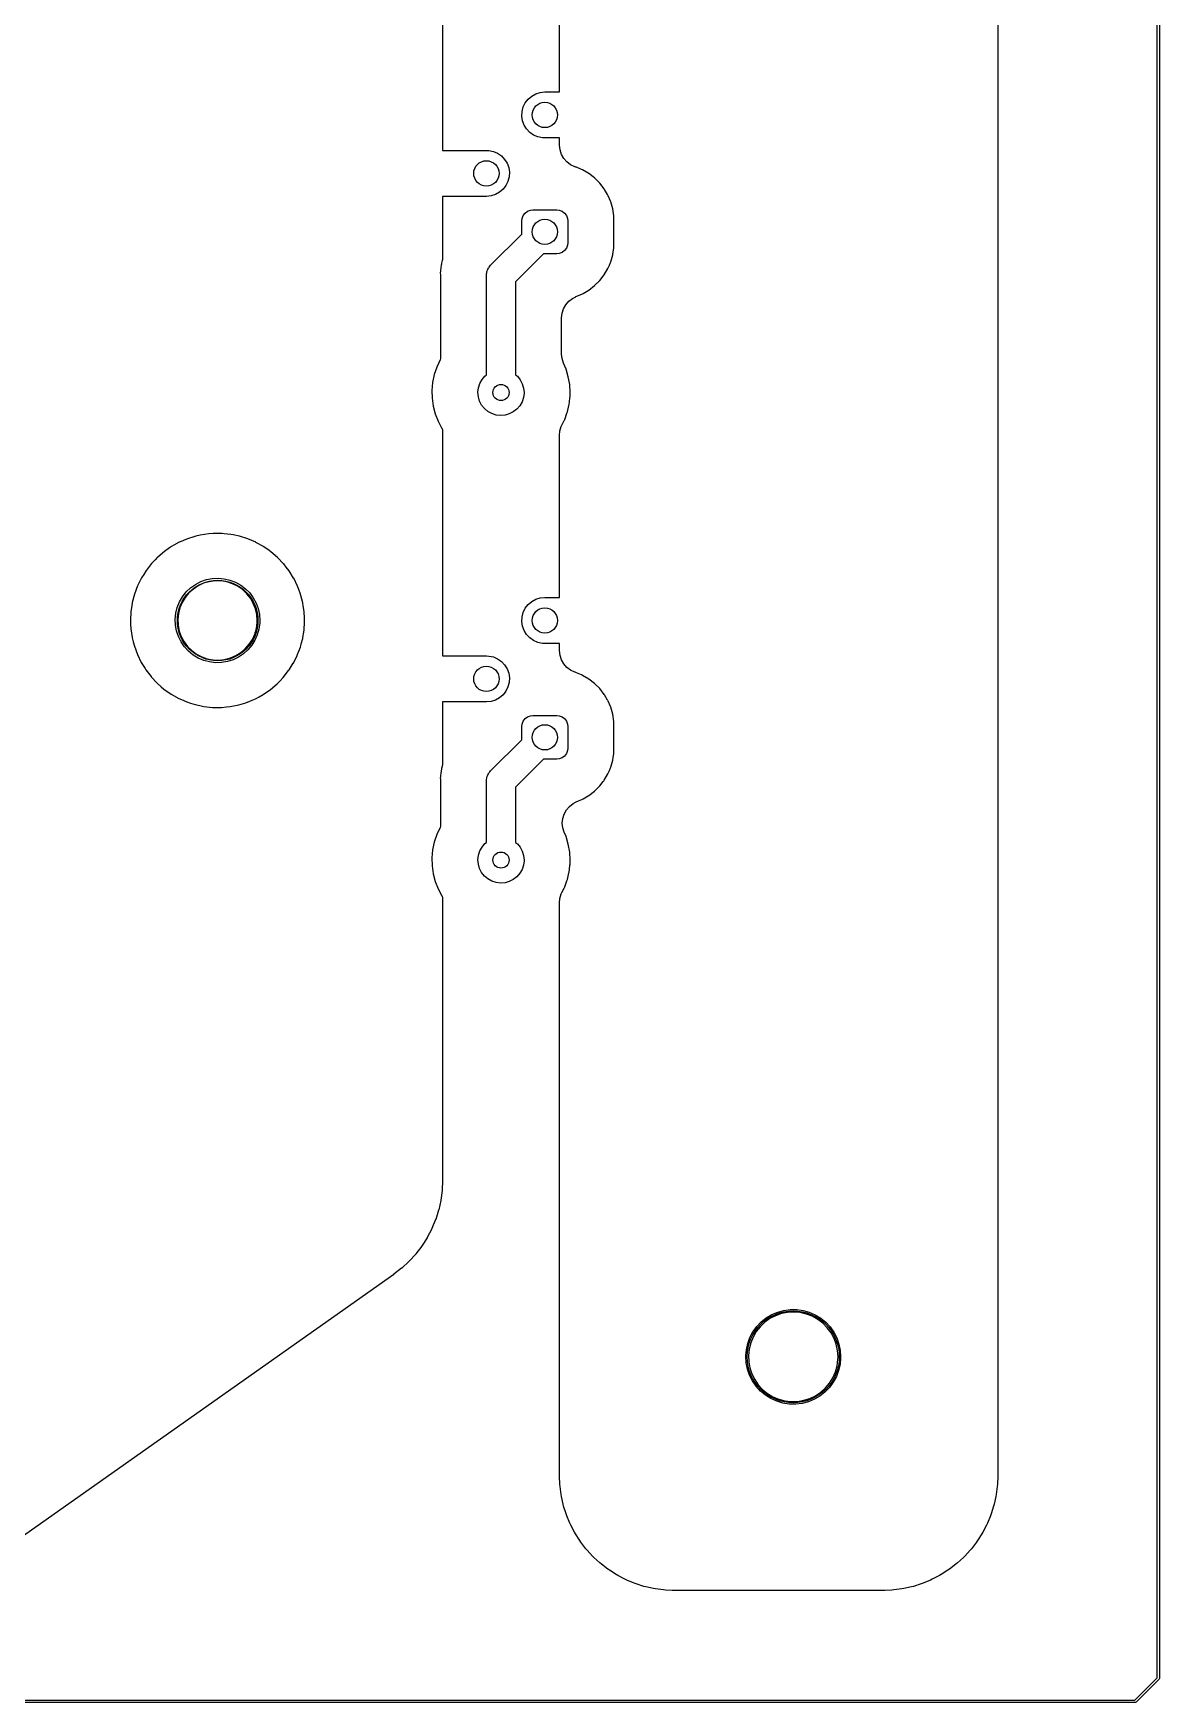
# Model space of a CAD drawing. Extents: x 0 to 145, y 0 to 145.
# Drawn here: x 96.1 to 145.1, y -0.1 to 72.5 of the extents above; entities that cross this region are included whole.
import ezdxf

# ---------------------------------------------------------------- set-up
doc = ezdxf.new("R2010")
doc.units = 0
doc.layers.add('BLACK', color=7, linetype='CONTINUOUS')

msp = doc.modelspace()

# ---------------------------------------------------------------- linework, layer by layer
at = {"layer": 'BLACK', "linetype": 'CONTINUOUS'}
for p, q in [((144.95, 1.02071), (144.95, 143.979)), ((145.05, 144), (145.05, 1)), ((138.02, 111.558), (138.02, 9.8418)), ((113.89, 76.839), (113.89, 67.415)), ((118.97, 69.955), (118.97, 76.615)), ((117.611, 69.6446), (117.764, 69.7761)), ((117.764, 69.7761), (117.941, 69.8741)), ((117.941, 69.8741), (118.134, 69.9346)), ((118.134, 69.9346), (118.335, 69.955)), ((118.335, 69.955), (118.97, 69.955)), ((117.336, 68.9085), (117.346, 69.1007)), ((117.346, 69.1016), (117.347, 69.108)), ((117.346, 69.1007), (117.346, 69.1016)), ((117.347, 69.108), (117.398, 69.3036)), ((117.398, 69.3036), (117.487, 69.4849)), ((117.487, 69.4849), (117.611, 69.6446)), ((117.336, 68.9076), (117.336, 68.9085)), ((117.336, 68.9061), (117.336, 68.9076)), ((117.366, 68.7063), (117.336, 68.9061)), ((117.436, 68.5166), (117.366, 68.7063)), ((117.543, 68.3449), (117.436, 68.5166)), ((117.682, 68.198), (117.543, 68.3449)), ((117.847, 68.0821), (117.682, 68.198)), ((118.033, 68.0018), (117.847, 68.0821)), ((118.23, 67.9605), (118.033, 68.0018)), ((118.335, 67.955), (118.23, 67.9605)), ((118.97, 67.955), (118.335, 67.955)), ((118.97, 67.6485), (118.97, 67.955)), ((118.994, 67.4317), (118.97, 67.6485)), ((113.89, 67.415), (115.795, 67.415)), ((115.795, 67.415), (115.9, 67.4095)), ((115.9, 67.4095), (116.097, 67.3682)), ((116.097, 67.3682), (116.283, 67.2879)), ((116.283, 67.2879), (116.448, 67.172)), ((116.448, 67.172), (116.587, 67.0251)), ((116.587, 67.0251), (116.694, 66.8534)), ((116.694, 66.8534), (116.764, 66.6637)), ((119.057, 67.2398), (118.994, 67.4317)), ((119.158, 67.0647), (119.057, 67.2398)), ((119.292, 66.9134), (119.158, 67.0647)), ((119.454, 66.7923), (119.292, 66.9134)), ((119.637, 66.7062), (119.454, 66.7923)), ((116.732, 66.0664), (116.643, 65.8851)), ((116.783, 66.262), (116.732, 66.0664)), ((116.764, 66.6637), (116.794, 66.4638)), ((116.784, 66.2684), (116.783, 66.262)), ((116.794, 66.4615), (116.784, 66.2693)), ((116.784, 66.2693), (116.784, 66.2684)), ((116.794, 66.4638), (116.794, 66.4624)), ((116.794, 66.4624), (116.794, 66.4615)), ((119.652, 66.7008), (119.637, 66.7062)), ((119.683, 66.6922), (119.652, 66.7008)), ((119.712, 66.6797), (119.683, 66.6922)), ((119.921, 66.5912), (119.712, 66.6797)), ((119.712, 66.6797), (119.712, 66.6797)), ((119.974, 66.5685), (119.921, 66.5912)), ((120.247, 66.4088), (119.974, 66.5685)), ((120.497, 66.2158), (120.247, 66.4088)), ((120.72, 65.9925), (120.497, 66.2158)), ((115.795, 65.415), (113.89, 65.415)), ((113.89, 65.415), (113.89, 62.695)), ((115.996, 65.4354), (115.795, 65.415)), ((116.189, 65.4959), (115.996, 65.4354)), ((116.366, 65.5939), (116.189, 65.4959)), ((116.519, 65.7254), (116.366, 65.5939)), ((116.643, 65.8851), (116.519, 65.7254)), ((120.914, 65.7427), (120.72, 65.9925)), ((120.93, 65.7152), (120.914, 65.7427)), ((121.058, 65.4977), (120.93, 65.7152)), ((120.93, 65.7152), (120.93, 65.7152)), ((121.074, 65.4703), (121.058, 65.4977)), ((121.058, 65.4977), (121.058, 65.4977)), ((121.087, 65.441), (121.074, 65.4703)), ((121.186, 65.209), (121.087, 65.441)), ((121.087, 65.441), (121.087, 65.441)), ((117.346, 64.4535), (117.394, 64.58)), ((117.394, 64.58), (117.474, 64.688)), ((117.474, 64.688), (117.583, 64.769)), ((117.583, 64.769), (117.709, 64.8164)), ((117.709, 64.8164), (117.811, 64.8275)), ((117.811, 64.8275), (118.859, 64.8275)), ((118.859, 64.8275), (118.961, 64.8164)), ((118.961, 64.8164), (119.087, 64.769)), ((119.087, 64.769), (119.196, 64.688)), ((119.196, 64.688), (119.276, 64.58)), ((119.276, 64.58), (119.324, 64.4535)), ((121.198, 65.1797), (121.186, 65.209)), ((121.186, 65.209), (121.186, 65.209)), ((121.285, 64.8757), (121.198, 65.1797)), ((121.332, 64.5632), (121.285, 64.8757)), ((117.335, 64.3512), (117.346, 64.4535)), ((117.335, 63.773), (117.335, 64.3512)), ((119.324, 64.4535), (119.335, 64.3512)), ((119.335, 64.3512), (119.335, 63.3987)), ((121.335, 64.4729), (121.332, 64.5632)), ((121.335, 63.2771), (121.335, 64.4729)), ((115.981, 62.419), (117.335, 63.773)), ((119.276, 63.17), (119.196, 63.062)), ((119.324, 63.2965), (119.276, 63.17)), ((119.335, 63.3987), (119.324, 63.2965)), ((121.304, 63.0053), (121.328, 63.165)), ((121.328, 63.165), (121.332, 63.1911)), ((121.328, 63.165), (121.328, 63.165)), ((121.332, 63.1911), (121.333, 63.2174)), ((121.333, 63.2174), (121.335, 63.2666)), ((121.333, 63.2174), (121.333, 63.2174)), ((121.335, 63.2666), (121.335, 63.2771)), ((113.829, 62.4247), (113.817, 62.3162)), ((113.83, 62.4285), (113.829, 62.4247)), ((113.831, 62.4323), (113.83, 62.4285)), ((113.839, 62.468), (113.831, 62.4323)), ((113.831, 62.4323), (113.831, 62.4323)), ((113.841, 62.4788), (113.839, 62.468)), ((113.847, 62.5152), (113.841, 62.4788)), ((113.877, 62.6279), (113.847, 62.519)), ((113.847, 62.519), (113.847, 62.5152)), ((113.878, 62.6321), (113.877, 62.6279)), ((113.887, 62.6656), (113.878, 62.6321)), ((113.89, 62.695), (113.887, 62.6656)), ((115.95, 62.3796), (115.981, 62.419)), ((118.281, 62.9225), (117.065, 61.707)), ((118.859, 62.9225), (118.281, 62.9225)), ((118.961, 62.9336), (118.859, 62.9225)), ((119.087, 62.981), (118.961, 62.9336)), ((119.196, 63.062), (119.087, 62.981)), ((121.076, 62.2836), (121.138, 62.4285)), ((121.138, 62.4285), (121.187, 62.5451)), ((121.187, 62.5451), (121.2, 62.5744)), ((121.187, 62.5451), (121.187, 62.5451)), ((121.2, 62.5744), (121.285, 62.8785)), ((121.285, 62.8785), (121.304, 63.0053)), ((113.797, 62.1382), (113.793, 62.1082)), ((113.793, 62.1082), (113.794, 61.9845)), ((113.794, 61.9845), (113.794, 61.9495)), ((113.794, 61.9495), (113.794, 61.9484)), ((113.794, 61.9484), (113.794, 58.3664)), ((113.799, 62.1968), (113.797, 62.147)), ((113.797, 62.147), (113.797, 62.1382)), ((113.8, 62.2001), (113.799, 62.1968)), ((113.799, 62.1968), (113.799, 62.1968)), ((113.816, 62.3119), (113.8, 62.2001)), ((113.817, 62.3162), (113.816, 62.3119)), ((115.795, 61.9899), (115.797, 61.9998)), ((115.796, 61.984), (115.795, 61.9899)), ((115.795, 61.97), (115.796, 61.984)), ((115.795, 57.6565), (115.795, 61.97)), ((115.797, 61.9998), (115.8, 62.0496)), ((115.8, 62.0496), (115.812, 62.0979)), ((115.812, 62.0979), (115.82, 62.1472)), ((115.82, 62.1472), (115.832, 62.1747)), ((115.832, 62.1747), (115.84, 62.2038)), ((115.84, 62.2038), (115.864, 62.2475)), ((115.864, 62.2475), (115.883, 62.2932)), ((115.883, 62.2932), (115.902, 62.3169)), ((115.902, 62.3169), (115.916, 62.3432)), ((115.916, 62.3432), (115.95, 62.3796)), ((117.065, 61.707), (117.065, 57.6563)), ((120.5, 61.5371), (120.723, 61.7607)), ((120.723, 61.7607), (120.868, 61.9489)), ((120.868, 61.9489), (120.897, 61.9857)), ((120.897, 61.9857), (120.916, 62.0109)), ((120.897, 61.9857), (120.897, 61.9857)), ((120.916, 62.0109), (121.076, 62.2836)), ((119.376, 60.8593), (119.536, 60.983)), ((119.536, 60.983), (119.688, 61.0564)), ((119.687, 61.0593), (119.948, 61.171)), ((119.688, 61.0564), (119.687, 61.0593)), ((119.948, 61.171), (119.978, 61.1835)), ((119.948, 61.171), (119.948, 61.171)), ((119.978, 61.1835), (120.005, 61.1996)), ((120.005, 61.1996), (120.223, 61.3275)), ((120.005, 61.1996), (120.005, 61.1996)), ((120.223, 61.3275), (120.25, 61.3436)), ((120.223, 61.3275), (120.223, 61.3275)), ((120.25, 61.3436), (120.5, 61.5371)), ((119.066, 60.1352), (119.086, 60.3363)), ((119.086, 60.3363), (119.146, 60.5292)), ((119.146, 60.5292), (119.245, 60.7059)), ((119.245, 60.7059), (119.376, 60.8593)), ((119.066, 58.5633), (119.066, 60.1352)), ((113.781, 58.3103), (113.635, 57.9964)), ((113.794, 58.3664), (113.78, 58.3106)), ((113.78, 58.3106), (113.781, 58.3103)), ((119.086, 58.3644), (119.066, 58.5633)), ((119.146, 58.1714), (119.086, 58.3644)), ((119.258, 57.9081), (119.146, 58.1714)), ((113.457, 57.3291), (113.426, 56.9844)), ((113.527, 57.6679), (113.457, 57.3291)), ((113.635, 57.9964), (113.527, 57.6679)), ((115.511, 57.2839), (115.605, 57.455)), ((115.605, 57.455), (115.73, 57.6045)), ((115.73, 57.6045), (115.795, 57.6565)), ((117.065, 57.6563), (117.14, 57.5946)), ((117.14, 57.5946), (117.263, 57.4434)), ((117.263, 57.4434), (117.355, 57.2711)), ((119.356, 57.5763), (119.258, 57.9081)), ((119.416, 57.2355), (119.356, 57.5763)), ((113.426, 56.9844), (113.435, 56.6385)), ((113.435, 56.6385), (113.484, 56.2959)), ((115.43, 56.904), (115.452, 57.0979)), ((115.446, 56.7095), (115.43, 56.904)), ((115.5, 56.5219), (115.446, 56.7095)), ((115.452, 57.0979), (115.511, 57.2839)), ((117.405, 56.6685), (117.344, 56.4833)), ((117.355, 57.2711), (117.411, 57.0842)), ((117.43, 56.8621), (117.405, 56.6685)), ((117.411, 57.0842), (117.43, 56.89)), ((117.43, 56.89), (117.43, 56.8621)), ((119.388, 56.3578), (119.422, 56.6385)), ((119.436, 56.89), (119.416, 57.2355)), ((119.422, 56.6385), (119.427, 56.6792)), ((119.427, 56.6792), (119.43, 56.7013)), ((119.427, 56.6792), (119.427, 56.6792)), ((119.43, 56.7013), (119.436, 56.89)), ((113.484, 56.2959), (113.572, 55.9612)), ((113.572, 55.9612), (113.697, 55.6388)), ((115.589, 56.3483), (115.5, 56.5219)), ((115.711, 56.1953), (115.589, 56.3483)), ((115.859, 56.0689), (115.711, 56.1953)), ((116.03, 55.9736), (115.859, 56.0689)), ((116.215, 55.9133), (116.03, 55.9736)), ((116.409, 55.8902), (116.215, 55.9133)), ((116.604, 55.9052), (116.409, 55.8902)), ((116.792, 55.9577), (116.604, 55.9052)), ((116.966, 56.0457), (116.792, 55.9577)), ((117.12, 56.1658), (116.966, 56.0457)), ((117.247, 56.3136), (117.12, 56.1658)), ((117.344, 56.4833), (117.247, 56.3136)), ((119.198, 55.7234), (119.297, 55.9943)), ((119.297, 55.9943), (119.307, 56.0213)), ((119.297, 55.9943), (119.297, 55.9943)), ((119.307, 56.0213), (119.314, 56.0493)), ((119.314, 56.0493), (119.381, 56.3298)), ((119.314, 56.0493), (119.314, 56.0493)), ((119.381, 56.3298), (119.388, 56.3578)), ((119.381, 56.3298), (119.381, 56.3298)), ((113.697, 55.6388), (113.859, 55.333)), ((113.859, 55.333), (113.868, 55.3204)), ((113.868, 55.3204), (113.89, 55.249)), ((113.89, 55.249), (113.89, 45.444)), ((118.97, 55.025), (118.99, 55.2261)), ((118.99, 55.2261), (119.051, 55.419)), ((119.051, 55.419), (119.077, 55.4739)), ((119.077, 55.4739), (119.175, 55.6706)), ((119.175, 55.6706), (119.188, 55.6963)), ((119.175, 55.6706), (119.175, 55.6706)), ((119.188, 55.6963), (119.198, 55.7234)), ((119.198, 55.7234), (119.198, 55.7234)), ((118.97, 47.984), (118.97, 55.025)), ((102.031, 50.1395), (101.803, 49.9815)), ((102.115, 50.1976), (102.031, 50.1395)), ((102.117, 50.1994), (102.115, 50.1976)), ((102.115, 50.1976), (102.115, 50.1976)), ((102.217, 50.2545), (102.117, 50.1994)), ((102.45, 50.3829), (102.217, 50.2545)), ((102.452, 50.3845), (102.45, 50.3829)), ((102.45, 50.3829), (102.45, 50.3829)), ((102.455, 50.3857), (102.452, 50.3845)), ((102.802, 50.5334), (102.455, 50.3857)), ((102.455, 50.3857), (102.455, 50.3857)), ((102.805, 50.5347), (102.802, 50.5334)), ((103.078, 50.6197), (102.805, 50.5347)), ((103.167, 50.6475), (103.078, 50.6197)), ((103.17, 50.6485), (103.167, 50.6475)), ((103.167, 50.6475), (103.167, 50.6475)), ((103.173, 50.6491), (103.17, 50.6485)), ((103.351, 50.6852), (103.173, 50.6491)), ((103.173, 50.6491), (103.173, 50.6491)), ((103.545, 50.7248), (103.351, 50.6852)), ((103.548, 50.7251), (103.545, 50.7248)), ((103.736, 50.7439), (103.548, 50.7251)), ((103.548, 50.7251), (103.548, 50.7251)), ((103.926, 50.7628), (103.736, 50.7439)), ((104.117, 50.7625), (103.926, 50.7628)), ((104.306, 50.7622), (104.117, 50.7625)), ((104.309, 50.7622), (104.306, 50.7622)), ((104.306, 50.7622), (104.306, 50.7622)), ((104.312, 50.7618), (104.309, 50.7622)), ((104.396, 50.7532), (104.312, 50.7618)), ((104.312, 50.7618), (104.312, 50.7618)), ((104.69, 50.7228), (104.396, 50.7532)), ((104.693, 50.7222), (104.69, 50.7228)), ((104.798, 50.7004), (104.693, 50.7222)), ((104.693, 50.7222), (104.693, 50.7222)), ((105.065, 50.6452), (104.798, 50.7004)), ((105.43, 50.5301), (105.065, 50.6452)), ((105.433, 50.5288), (105.43, 50.5301)), ((105.778, 50.3799), (105.433, 50.5288)), ((105.433, 50.5288), (105.433, 50.5288)), ((105.781, 50.3786), (105.778, 50.3799)), ((105.778, 50.3799), (105.778, 50.3799)), ((106.116, 50.1925), (105.781, 50.3786)), ((106.118, 50.1906), (106.116, 50.1925)), ((106.359, 50.023), (106.118, 50.1906)), ((101.245, 49.4536), (101.025, 49.1714)), ((101.247, 49.4561), (101.245, 49.4536)), ((101.245, 49.4536), (101.245, 49.4536)), ((101.409, 49.6257), (101.247, 49.4561)), ((101.509, 49.7306), (101.409, 49.6257)), ((101.512, 49.7329), (101.509, 49.7306)), ((101.509, 49.7306), (101.509, 49.7306)), ((101.803, 49.9815), (101.512, 49.7329)), ((106.43, 49.9734), (106.359, 50.023)), ((106.72, 49.7238), (106.43, 49.9734)), ((106.984, 49.4461), (106.72, 49.7238)), ((106.986, 49.4436), (106.984, 49.4461)), ((107.098, 49.2983), (106.986, 49.4436)), ((106.986, 49.4436), (106.986, 49.4436)), ((100.808, 48.8297), (100.639, 48.4866)), ((100.907, 48.9877), (100.808, 48.8297)), ((101.01, 49.1513), (100.907, 48.9877)), ((101.012, 49.154), (101.01, 49.1513)), ((101.01, 49.1513), (101.01, 49.1513)), ((101.025, 49.1714), (101.012, 49.154)), ((103.151, 48.5512), (103.381, 48.6708)), ((103.381, 48.6708), (103.626, 48.7569)), ((103.753, 48.6692), (103.508, 48.5977)), ((103.626, 48.7569), (103.881, 48.8075)), ((104.006, 48.7036), (103.753, 48.6692)), ((103.881, 48.8075), (104.14, 48.8218)), ((104.261, 48.7003), (104.006, 48.7036)), ((104.14, 48.8218), (104.399, 48.7994)), ((104.513, 48.6592), (104.261, 48.7003)), ((104.399, 48.7994), (104.651, 48.7407)), ((104.756, 48.5814), (104.513, 48.6592)), ((104.651, 48.7407), (104.894, 48.6471)), ((104.894, 48.6471), (105.12, 48.5202)), ((107.218, 49.1432), (107.098, 49.2983)), ((107.42, 48.8182), (107.218, 49.1432)), ((107.421, 48.8154), (107.42, 48.8182)), ((107.421, 48.8153), (107.421, 48.8154)), ((107.587, 48.4773), (107.421, 48.8153)), ((100.505, 48.128), (100.408, 47.7577)), ((100.639, 48.4866), (100.505, 48.128)), ((102.46, 47.7926), (102.591, 48.0171)), ((102.708, 47.9844), (102.576, 47.7661)), ((102.591, 48.0171), (102.752, 48.221)), ((102.872, 48.1808), (102.708, 47.9844)), ((102.752, 48.221), (102.939, 48.4002)), ((103.062, 48.3508), (102.872, 48.1808)), ((102.939, 48.4002), (103.151, 48.5512)), ((103.276, 48.4908), (103.062, 48.3508)), ((103.508, 48.5977), (103.276, 48.4908)), ((104.985, 48.4684), (104.756, 48.5814)), ((105.195, 48.3229), (104.985, 48.4684)), ((105.12, 48.5202), (105.326, 48.3627)), ((105.381, 48.1479), (105.195, 48.3229)), ((105.326, 48.3627), (105.509, 48.1777)), ((105.539, 47.9474), (105.381, 48.1479)), ((105.509, 48.1777), (105.663, 47.9688)), ((105.666, 47.7257), (105.539, 47.9474)), ((105.663, 47.9688), (105.786, 47.7404)), ((107.588, 48.4744), (107.587, 48.4773)), ((107.644, 48.3245), (107.588, 48.4744)), ((107.717, 48.1275), (107.644, 48.3245)), ((107.721, 48.1154), (107.717, 48.1275)), ((107.722, 48.1123), (107.721, 48.1154)), ((107.733, 48.0716), (107.722, 48.1123)), ((107.722, 48.1123), (107.722, 48.1123)), ((107.817, 47.7447), (107.733, 48.0716)), ((117.764, 47.8051), (117.941, 47.9031)), ((117.941, 47.9031), (118.134, 47.9636)), ((118.134, 47.9636), (118.335, 47.984)), ((118.335, 47.984), (118.97, 47.984)), ((100.347, 47.3612), (100.328, 46.9972)), ((100.348, 47.3763), (100.347, 47.3612)), ((100.386, 47.6169), (100.348, 47.3795)), ((100.348, 47.3795), (100.348, 47.3763)), ((100.348, 47.3763), (100.348, 47.3763)), ((100.407, 47.7545), (100.386, 47.6169)), ((100.408, 47.7577), (100.407, 47.7545)), ((100.407, 47.7545), (100.407, 47.7545)), ((102.274, 47.0417), (102.3, 47.3)), ((102.3, 47.3), (102.363, 47.552)), ((102.363, 47.552), (102.46, 47.7926)), ((102.414, 47.2832), (102.389, 47.0291)), ((102.477, 47.5307), (102.414, 47.2832)), ((102.576, 47.7661), (102.477, 47.5307)), ((105.759, 47.4877), (105.666, 47.7257)), ((105.815, 47.2386), (105.759, 47.4877)), ((105.786, 47.7404), (105.876, 47.4968)), ((105.834, 46.984), (105.815, 47.2386)), ((105.876, 47.4968), (105.931, 47.243)), ((105.931, 47.243), (105.949, 46.984)), ((107.818, 47.7416), (107.817, 47.7447)), ((107.837, 47.6169), (107.818, 47.7416)), ((107.818, 47.7416), (107.818, 47.7416)), ((107.875, 47.3663), (107.837, 47.6169)), ((107.875, 47.3632), (107.875, 47.3663)), ((107.89, 47.0765), (107.875, 47.3632)), ((107.875, 47.3632), (107.875, 47.3632)), ((117.347, 47.137), (117.398, 47.3326)), ((117.398, 47.3326), (117.487, 47.5139)), ((117.487, 47.5139), (117.611, 47.6736)), ((117.611, 47.6736), (117.764, 47.8051)), ((100.328, 46.9972), (100.328, 46.994)), ((100.328, 46.994), (100.337, 46.8023)), ((100.337, 46.8023), (100.346, 46.6148)), ((100.346, 46.6148), (100.402, 46.2362)), ((102.274, 47.0291), (102.274, 47.0417)), ((102.284, 46.7823), (102.274, 47.0291)), ((102.331, 46.5269), (102.284, 46.7823)), ((102.413, 46.2806), (102.331, 46.5269)), ((102.389, 47.0291), (102.401, 46.774)), ((102.401, 46.774), (102.451, 46.5236)), ((102.451, 46.5236), (102.537, 46.2833)), ((105.73, 46.3948), (105.799, 46.6405)), ((105.799, 46.6405), (105.831, 46.8938)), ((105.831, 46.8938), (105.834, 46.984)), ((105.911, 46.6113), (105.84, 46.3614)), ((105.945, 46.8686), (105.911, 46.6113)), ((105.949, 46.984), (105.945, 46.8686)), ((107.818, 46.2393), (107.856, 46.476)), ((107.856, 46.476), (107.872, 46.5754)), ((107.872, 46.5754), (107.874, 46.6148)), ((107.874, 46.6148), (107.889, 46.8615)), ((107.889, 46.8615), (107.894, 46.9576)), ((107.894, 46.984), (107.89, 47.0765)), ((107.894, 46.9576), (107.894, 46.984)), ((117.336, 46.9375), (117.346, 47.1297)), ((117.336, 46.9366), (117.336, 46.9375)), ((117.336, 46.9352), (117.336, 46.9366)), ((117.366, 46.7353), (117.336, 46.9352)), ((117.346, 47.1306), (117.347, 47.137)), ((117.346, 47.1297), (117.346, 47.1306)), ((117.436, 46.5456), (117.366, 46.7353)), ((117.543, 46.3739), (117.436, 46.5456)), ((100.402, 46.2362), (100.403, 46.2331)), ((100.403, 46.2331), (100.403, 46.2331)), ((100.403, 46.2331), (100.448, 46.0558)), ((100.448, 46.0558), (100.497, 45.8652)), ((100.497, 45.8652), (100.628, 45.5057)), ((102.529, 46.0484), (102.413, 46.2806)), ((102.677, 45.8348), (102.529, 46.0484)), ((102.537, 46.2833), (102.658, 46.0583)), ((102.658, 46.0583), (102.811, 45.8537)), ((102.853, 45.6442), (102.677, 45.8348)), ((102.811, 45.8537), (102.992, 45.674)), ((105.124, 45.5902), (105.319, 45.7552)), ((105.319, 45.7552), (105.487, 45.9472)), ((105.598, 45.9037), (105.431, 45.7049)), ((105.487, 45.9472), (105.625, 46.1619)), ((105.735, 46.1239), (105.598, 45.9037)), ((105.625, 46.1619), (105.73, 46.3948)), ((105.84, 46.3614), (105.735, 46.1239)), ((107.578, 45.4693), (107.713, 45.8274)), ((107.713, 45.8274), (107.728, 45.8834)), ((107.728, 45.8834), (107.753, 45.9751)), ((107.753, 45.9751), (107.812, 46.1974)), ((107.812, 46.1974), (107.818, 46.2393)), ((117.682, 46.227), (117.543, 46.3739)), ((117.847, 46.1111), (117.682, 46.227)), ((118.033, 46.0308), (117.847, 46.1111)), ((118.23, 45.9895), (118.033, 46.0308)), ((118.335, 45.984), (118.23, 45.9895)), ((118.97, 45.984), (118.335, 45.984)), ((118.97, 45.6775), (118.97, 45.984)), ((100.628, 45.5057), (100.796, 45.1614)), ((100.796, 45.1614), (100.797, 45.1586)), ((100.797, 45.1586), (100.962, 44.8923)), ((103.054, 45.4802), (102.853, 45.6442)), ((102.992, 45.674), (103.198, 45.523)), ((103.277, 45.3463), (103.054, 45.4802)), ((103.198, 45.523), (103.424, 45.4041)), ((103.516, 45.2451), (103.277, 45.3463)), ((103.424, 45.4041), (103.665, 45.3199)), ((103.767, 45.1786), (103.516, 45.2451)), ((103.665, 45.3199), (103.916, 45.2723)), ((104.024, 45.148), (103.767, 45.1786)), ((103.916, 45.2723), (104.171, 45.2622)), ((104.284, 45.1542), (104.024, 45.148)), ((104.171, 45.2622), (104.425, 45.29)), ((104.54, 45.1968), (104.284, 45.1542)), ((104.425, 45.29), (104.672, 45.355)), ((104.788, 45.2751), (104.54, 45.1968)), ((104.672, 45.355), (104.907, 45.4558)), ((105.022, 45.3875), (104.788, 45.2751)), ((104.907, 45.4558), (105.124, 45.5902)), ((105.238, 45.5317), (105.022, 45.3875)), ((105.431, 45.7049), (105.238, 45.5317)), ((107.225, 44.8384), (107.405, 45.124)), ((107.405, 45.124), (107.407, 45.1267)), ((107.407, 45.1267), (107.409, 45.1296)), ((107.409, 45.1296), (107.574, 45.4607)), ((107.409, 45.1296), (107.409, 45.1296)), ((107.574, 45.4607), (107.578, 45.4693)), ((113.89, 45.444), (115.795, 45.444)), ((115.795, 45.444), (115.9, 45.4385)), ((115.9, 45.4385), (116.097, 45.3972)), ((116.097, 45.3972), (116.283, 45.3169)), ((116.283, 45.3169), (116.448, 45.201)), ((116.448, 45.201), (116.587, 45.0541)), ((116.587, 45.0541), (116.694, 44.8824)), ((118.994, 45.4607), (118.97, 45.6775)), ((119.057, 45.2688), (118.994, 45.4607)), ((119.158, 45.0937), (119.057, 45.2688)), ((119.292, 44.9424), (119.158, 45.0937)), ((100.962, 44.8923), (100.997, 44.8356)), ((100.997, 44.8356), (100.999, 44.8331)), ((100.999, 44.8331), (101.221, 44.5429)), ((101.221, 44.5429), (101.23, 44.5319)), ((101.23, 44.5319), (101.492, 44.2533)), ((106.703, 44.2284), (106.832, 44.3625)), ((106.832, 44.3625), (106.966, 44.5019)), ((106.966, 44.5019), (107.203, 44.8032)), ((107.203, 44.8032), (107.225, 44.8384)), ((116.694, 44.8824), (116.764, 44.6927)), ((116.783, 44.291), (116.732, 44.0954)), ((116.764, 44.6927), (116.794, 44.4928)), ((116.784, 44.2974), (116.783, 44.291)), ((116.794, 44.4905), (116.784, 44.2983)), ((116.784, 44.2983), (116.784, 44.2974)), ((116.794, 44.4928), (116.794, 44.4914)), ((116.794, 44.4914), (116.794, 44.4905)), ((119.454, 44.8213), (119.292, 44.9424)), ((119.637, 44.7352), (119.454, 44.8213)), ((119.652, 44.7298), (119.637, 44.7352)), ((119.683, 44.7212), (119.652, 44.7298)), ((119.712, 44.7087), (119.683, 44.7212)), ((119.921, 44.6202), (119.712, 44.7087)), ((119.712, 44.7087), (119.712, 44.7087)), ((119.974, 44.5975), (119.921, 44.6202)), ((120.247, 44.4378), (119.974, 44.5975)), ((120.497, 44.2448), (120.247, 44.4378)), ((101.492, 44.2533), (101.495, 44.2512)), ((101.495, 44.2512), (101.495, 44.2512)), ((101.495, 44.2512), (101.666, 44.1026)), ((101.666, 44.1026), (101.782, 44.0027)), ((101.782, 44.0027), (102.095, 43.7826)), ((102.095, 43.7826), (102.429, 43.5952)), ((102.429, 43.5952), (102.432, 43.5939)), ((102.432, 43.5939), (102.432, 43.5939)), ((102.432, 43.5939), (102.547, 43.5439)), ((102.547, 43.5439), (102.78, 43.4426)), ((105.611, 43.5158), (105.758, 43.5778)), ((105.758, 43.5778), (105.76, 43.5793)), ((105.76, 43.5793), (105.916, 43.6643)), ((105.76, 43.5793), (105.76, 43.5793)), ((105.916, 43.6643), (106.093, 43.7616)), ((106.093, 43.7616), (106.409, 43.9784)), ((106.409, 43.9784), (106.411, 43.9805)), ((106.411, 43.9805), (106.698, 44.224)), ((106.411, 43.9805), (106.411, 43.9805)), ((106.698, 44.224), (106.701, 44.2261)), ((106.698, 44.224), (106.698, 44.224)), ((106.701, 44.2261), (106.703, 44.2283)), ((106.703, 44.2283), (106.703, 44.2284)), ((116.366, 43.6229), (116.189, 43.5249)), ((116.519, 43.7544), (116.366, 43.6229)), ((116.643, 43.9141), (116.519, 43.7544)), ((116.732, 44.0954), (116.643, 43.9141)), ((120.72, 44.0215), (120.497, 44.2448)), ((120.914, 43.7717), (120.72, 44.0215)), ((120.93, 43.7442), (120.914, 43.7717)), ((121.058, 43.5267), (120.93, 43.7442)), ((120.93, 43.7442), (120.93, 43.7442)), ((102.78, 43.4426), (102.941, 43.3911)), ((102.941, 43.3911), (103.142, 43.3271)), ((103.142, 43.3271), (103.142, 43.3271)), ((103.142, 43.3271), (103.145, 43.3262)), ((103.145, 43.3262), (103.348, 43.2833)), ((103.348, 43.2833), (103.516, 43.2479)), ((103.516, 43.2479), (103.516, 43.2479)), ((103.516, 43.2479), (103.519, 43.2472)), ((103.519, 43.2472), (103.9, 43.2065)), ((103.9, 43.2065), (103.903, 43.2065)), ((103.903, 43.2065), (103.903, 43.2065)), ((103.903, 43.2065), (104.077, 43.2056)), ((104.077, 43.2056), (104.283, 43.2045)), ((104.283, 43.2045), (104.498, 43.2253)), ((104.498, 43.2253), (104.661, 43.2409)), ((104.661, 43.2409), (104.664, 43.2412)), ((104.661, 43.2409), (104.661, 43.2409)), ((104.664, 43.2412), (104.667, 43.2419)), ((104.667, 43.2419), (105.036, 43.3156)), ((104.667, 43.2419), (104.667, 43.2419)), ((105.036, 43.3156), (105.039, 43.3162)), ((105.036, 43.3156), (105.036, 43.3156)), ((105.039, 43.3162), (105.335, 43.4074)), ((105.335, 43.4074), (105.402, 43.4279)), ((105.402, 43.4279), (105.405, 43.4288)), ((105.402, 43.4279), (105.402, 43.4279)), ((105.405, 43.4288), (105.408, 43.43)), ((105.408, 43.43), (105.611, 43.5158)), ((105.408, 43.43), (105.408, 43.43)), ((115.795, 43.444), (113.89, 43.444)), ((113.89, 43.444), (113.89, 40.724)), ((115.996, 43.4644), (115.795, 43.444)), ((116.189, 43.5249), (115.996, 43.4644)), ((117.583, 42.798), (117.709, 42.8454)), ((117.709, 42.8454), (117.811, 42.8565)), ((117.811, 42.8565), (118.859, 42.8565)), ((118.859, 42.8565), (118.961, 42.8454)), ((118.961, 42.8454), (119.087, 42.798)), ((121.074, 43.4993), (121.058, 43.5267)), ((121.058, 43.5267), (121.058, 43.5267)), ((121.087, 43.47), (121.074, 43.4993)), ((121.186, 43.238), (121.087, 43.47)), ((121.087, 43.47), (121.087, 43.47)), ((121.198, 43.2087), (121.186, 43.238)), ((121.186, 43.238), (121.186, 43.238)), ((121.285, 42.9047), (121.198, 43.2087)), ((121.332, 42.5922), (121.285, 42.9047)), ((117.335, 42.3802), (117.346, 42.4825)), ((117.335, 41.802), (117.335, 42.3802)), ((117.346, 42.4825), (117.394, 42.609)), ((117.394, 42.609), (117.474, 42.717)), ((117.474, 42.717), (117.583, 42.798)), ((119.087, 42.798), (119.196, 42.717)), ((119.196, 42.717), (119.276, 42.609)), ((119.276, 42.609), (119.324, 42.4825)), ((119.324, 42.4825), (119.335, 42.3802)), ((119.335, 42.3802), (119.335, 41.4277)), ((121.335, 42.5019), (121.332, 42.5922)), ((121.335, 41.3061), (121.335, 42.5019)), ((115.981, 40.448), (117.335, 41.802)), ((119.335, 41.4277), (119.324, 41.3255)), ((113.877, 40.6569), (113.847, 40.548)), ((113.878, 40.6611), (113.877, 40.6569)), ((113.887, 40.6946), (113.878, 40.6611)), ((113.89, 40.724), (113.887, 40.6946)), ((118.281, 40.9515), (117.065, 39.736)), ((118.859, 40.9515), (118.281, 40.9515)), ((118.961, 40.9626), (118.859, 40.9515)), ((119.087, 41.01), (118.961, 40.9626)), ((119.196, 41.091), (119.087, 41.01)), ((119.276, 41.199), (119.196, 41.091)), ((119.324, 41.3255), (119.276, 41.199)), ((121.2, 40.6034), (121.285, 40.9075)), ((121.285, 40.9075), (121.304, 41.0343)), ((121.304, 41.0343), (121.328, 41.194)), ((121.328, 41.194), (121.332, 41.2201)), ((121.328, 41.194), (121.328, 41.194)), ((121.332, 41.2201), (121.333, 41.2464)), ((121.333, 41.2464), (121.335, 41.2956)), ((121.333, 41.2464), (121.333, 41.2464)), ((121.335, 41.2956), (121.335, 41.3061)), ((113.797, 40.1672), (113.793, 40.1372)), ((113.793, 40.1372), (113.794, 40.0705)), ((113.794, 40.0705), (113.794, 39.9785)), ((113.794, 39.9785), (113.794, 39.9774)), ((113.794, 39.9774), (113.794, 38.0464)), ((113.799, 40.2258), (113.797, 40.176)), ((113.797, 40.176), (113.797, 40.1672)), ((113.8, 40.2291), (113.799, 40.2258)), ((113.799, 40.2258), (113.799, 40.2258)), ((113.816, 40.3409), (113.8, 40.2291)), ((113.817, 40.3452), (113.816, 40.3409)), ((113.829, 40.4537), (113.817, 40.3452)), ((113.83, 40.4575), (113.829, 40.4537)), ((113.831, 40.4613), (113.83, 40.4575)), ((113.839, 40.497), (113.831, 40.4613)), ((113.831, 40.4613), (113.831, 40.4613)), ((113.841, 40.5078), (113.839, 40.497)), ((113.847, 40.5442), (113.841, 40.5078)), ((113.847, 40.548), (113.847, 40.5442)), ((115.795, 40.0189), (115.797, 40.0288)), ((115.796, 40.013), (115.795, 40.0189)), ((115.795, 39.999), (115.796, 40.013)), ((115.795, 37.3365), (115.795, 39.999)), ((115.797, 40.0288), (115.8, 40.0786)), ((115.8, 40.0786), (115.812, 40.1269)), ((115.812, 40.1269), (115.82, 40.1762)), ((115.82, 40.1762), (115.832, 40.2037)), ((115.832, 40.2037), (115.84, 40.2328)), ((115.84, 40.2328), (115.864, 40.2765)), ((115.864, 40.2765), (115.883, 40.3222)), ((115.883, 40.3222), (115.902, 40.3459)), ((115.902, 40.3459), (115.916, 40.3722)), ((115.916, 40.3722), (115.95, 40.4086)), ((115.95, 40.4086), (115.981, 40.448)), ((120.723, 39.7897), (120.868, 39.9779)), ((120.868, 39.9779), (120.897, 40.0147)), ((120.897, 40.0147), (120.916, 40.0399)), ((120.897, 40.0147), (120.897, 40.0147)), ((120.916, 40.0399), (121.076, 40.3126)), ((121.076, 40.3126), (121.138, 40.4575)), ((121.138, 40.4575), (121.187, 40.5741)), ((121.187, 40.5741), (121.2, 40.6034)), ((121.187, 40.5741), (121.187, 40.5741)), ((117.065, 39.736), (117.065, 37.3363)), ((119.802, 39.1373), (119.948, 39.2)), ((119.948, 39.2), (119.978, 39.2125)), ((119.948, 39.2), (119.948, 39.2)), ((119.978, 39.2125), (120.005, 39.2286)), ((120.005, 39.2286), (120.223, 39.3565)), ((120.005, 39.2286), (120.005, 39.2286)), ((120.223, 39.3565), (120.25, 39.3726)), ((120.223, 39.3565), (120.223, 39.3565)), ((120.25, 39.3726), (120.5, 39.5661)), ((120.5, 39.5661), (120.723, 39.7897)), ((119.115, 38.3787), (119.176, 38.5714)), ((119.176, 38.5714), (119.275, 38.748)), ((119.275, 38.748), (119.407, 38.901)), ((119.407, 38.901), (119.567, 39.0244)), ((119.567, 39.0244), (119.701, 39.094)), ((119.701, 39.094), (119.802, 39.1373)), ((113.781, 37.9903), (113.635, 37.6764)), ((113.794, 38.0464), (113.78, 37.9906)), ((113.78, 37.9906), (113.781, 37.9903)), ((119.094, 38.1777), (119.115, 38.3787)), ((119.114, 37.9765), (119.094, 38.1777)), ((119.175, 37.7835), (119.114, 37.9765)), ((119.258, 37.5881), (119.175, 37.7835)), ((113.457, 37.0091), (113.426, 36.6644)), ((113.527, 37.3479), (113.457, 37.0091)), ((113.635, 37.6764), (113.527, 37.3479)), ((115.511, 36.9639), (115.605, 37.135)), ((115.605, 37.135), (115.73, 37.2845)), ((115.73, 37.2845), (115.795, 37.3365)), ((117.065, 37.3363), (117.14, 37.2746)), ((117.14, 37.2746), (117.263, 37.1234)), ((117.263, 37.1234), (117.355, 36.9511)), ((119.356, 37.2563), (119.258, 37.5881)), ((119.416, 36.9155), (119.356, 37.2563)), ((113.426, 36.6644), (113.435, 36.3185)), ((113.435, 36.3185), (113.484, 35.9759)), ((115.43, 36.584), (115.452, 36.7779)), ((115.446, 36.3895), (115.43, 36.584)), ((115.5, 36.2019), (115.446, 36.3895)), ((115.452, 36.7779), (115.511, 36.9639)), ((117.405, 36.3485), (117.344, 36.1633)), ((117.355, 36.9511), (117.411, 36.7642)), ((117.43, 36.5421), (117.405, 36.3485)), ((117.411, 36.7642), (117.43, 36.57)), ((117.43, 36.57), (117.43, 36.5421)), ((119.388, 36.0378), (119.422, 36.3185)), ((119.436, 36.57), (119.416, 36.9155)), ((119.422, 36.3185), (119.427, 36.3592)), ((119.427, 36.3592), (119.43, 36.3813)), ((119.427, 36.3592), (119.427, 36.3592)), ((119.43, 36.3813), (119.436, 36.57)), ((113.484, 35.9759), (113.572, 35.6412)), ((113.572, 35.6412), (113.697, 35.3188)), ((115.589, 36.0283), (115.5, 36.2019)), ((115.711, 35.8753), (115.589, 36.0283)), ((115.859, 35.7489), (115.711, 35.8753)), ((116.03, 35.6536), (115.859, 35.7489)), ((116.215, 35.5933), (116.03, 35.6536)), ((116.409, 35.5702), (116.215, 35.5933)), ((116.604, 35.5852), (116.409, 35.5702)), ((116.792, 35.6377), (116.604, 35.5852)), ((116.966, 35.7257), (116.792, 35.6377)), ((117.12, 35.8458), (116.966, 35.7257)), ((117.247, 35.9936), (117.12, 35.8458)), ((117.344, 36.1633), (117.247, 35.9936)), ((119.198, 35.4034), (119.297, 35.6743)), ((119.297, 35.6743), (119.307, 35.7013)), ((119.297, 35.6743), (119.297, 35.6743)), ((119.307, 35.7013), (119.314, 35.7293)), ((119.314, 35.7293), (119.381, 36.0098)), ((119.314, 35.7293), (119.314, 35.7293)), ((119.381, 36.0098), (119.388, 36.0378)), ((119.381, 36.0098), (119.381, 36.0098)), ((113.697, 35.3188), (113.859, 35.013)), ((113.859, 35.013), (113.868, 35.0004)), ((113.868, 35.0004), (113.89, 34.929)), ((113.89, 34.929), (113.89, 22.6535)), ((118.97, 34.705), (118.99, 34.9061)), ((118.99, 34.9061), (119.051, 35.099)), ((119.051, 35.099), (119.077, 35.1539)), ((119.077, 35.1539), (119.175, 35.3506)), ((119.175, 35.3506), (119.188, 35.3763)), ((119.175, 35.3506), (119.175, 35.3506)), ((119.188, 35.3763), (119.198, 35.4034)), ((119.198, 35.4034), (119.198, 35.4034)), ((118.97, 9.8418), (118.97, 34.705)), ((113.89, 22.648), (113.871, 22.2222)), ((113.89, 22.6535), (113.89, 22.648)), ((113.813, 21.7806), (113.722, 21.367)), ((113.815, 21.7914), (113.813, 21.7806)), ((113.87, 22.2113), (113.815, 21.7914)), ((113.871, 22.2222), (113.87, 22.2113)), ((113.719, 21.3565), (113.592, 20.9524)), ((113.722, 21.367), (113.719, 21.3565)), ((113.423, 20.5406), (113.228, 20.1646)), ((113.427, 20.5506), (113.423, 20.5406)), ((113.589, 20.9421), (113.427, 20.5506)), ((113.592, 20.9524), (113.589, 20.9421)), ((112.989, 19.7885), (112.732, 19.4518)), ((112.996, 19.7974), (112.989, 19.7885)), ((113.006, 19.8135), (112.996, 19.7974)), ((113.222, 20.1551), (113.006, 19.8135)), ((113.228, 20.1646), (113.222, 20.1551)), ((112.432, 19.1225), (112.121, 18.8354)), ((112.44, 19.1303), (112.432, 19.1225)), ((112.725, 19.4434), (112.44, 19.1303)), ((112.732, 19.4518), (112.725, 19.4434)), ((111.771, 18.5644), (93.5987, 5.73676)), ((111.776, 18.5676), (111.771, 18.5644)), ((112.113, 18.8283), (111.776, 18.5676)), ((112.121, 18.8354), (112.113, 18.8283)), ((127.954, 16.6716), (128.195, 16.8155)), ((128.358, 16.765), (128.114, 16.6383)), ((128.195, 16.8155), (128.453, 16.9254)), ((128.617, 16.856), (128.358, 16.765)), ((128.453, 16.9254), (128.723, 16.9994)), ((128.886, 16.9096), (128.617, 16.856)), ((128.723, 16.9994), (129.001, 17.0359)), ((129.161, 16.9247), (128.886, 16.9096)), ((129.001, 17.0359), (129.281, 17.0345)), ((129.434, 16.901), (129.161, 16.9247)), ((129.281, 17.0345), (129.558, 16.995)), ((129.702, 16.839), (129.434, 16.901)), ((129.558, 16.995), (129.828, 16.9182)), ((129.958, 16.7398), (129.702, 16.839)), ((129.828, 16.9182), (130.084, 16.8056)), ((130.198, 16.6056), (129.958, 16.7398)), ((130.084, 16.8056), (130.323, 16.6592)), ((127.248, 15.8179), (127.379, 16.0655)), ((127.379, 16.0655), (127.543, 16.2931)), ((127.521, 16.0732), (127.383, 15.8357)), ((127.691, 16.289), (127.521, 16.0732)), ((127.543, 16.2931), (127.736, 16.4964)), ((127.89, 16.4786), (127.691, 16.289)), ((127.736, 16.4964), (127.954, 16.6716)), ((128.114, 16.6383), (127.89, 16.4786)), ((130.416, 16.4389), (130.198, 16.6056)), ((130.323, 16.6592), (130.54, 16.4817)), ((130.609, 16.2431), (130.416, 16.4389)), ((130.54, 16.4817), (130.731, 16.2764)), ((130.772, 16.0222), (130.609, 16.2431)), ((130.731, 16.2764), (130.892, 16.0471)), ((130.903, 15.7804), (130.772, 16.0222)), ((130.892, 16.0471), (131.021, 15.7981)), ((127.073, 15.0411), (127.092, 15.2809)), ((127.092, 15.2809), (127.152, 15.5547)), ((127.152, 15.5547), (127.248, 15.8179)), ((127.214, 15.3144), (127.186, 15.0411)), ((127.28, 15.581), (127.214, 15.3144)), ((127.383, 15.8357), (127.28, 15.581)), ((130.998, 15.5226), (130.903, 15.7804)), ((131.056, 15.254), (130.998, 15.5226)), ((131.021, 15.7981), (131.114, 15.534)), ((131.075, 14.98), (131.056, 15.254)), ((131.114, 15.534), (131.171, 15.2596)), ((131.171, 15.2596), (131.19, 14.98)), ((127.07, 15.0016), (127.073, 15.0411)), ((127.086, 14.7218), (127.07, 15.0016)), ((127.14, 14.4468), (127.086, 14.7218)), ((127.186, 15.0411), (127.197, 14.7666)), ((127.197, 14.7666), (127.246, 14.4963)), ((130.96, 14.3212), (131.035, 14.5856)), ((131.035, 14.5856), (131.071, 14.8579)), ((131.071, 14.8579), (131.075, 14.98)), ((131.165, 14.6577), (131.102, 14.3846)), ((131.19, 14.9369), (131.165, 14.6577)), ((131.19, 14.98), (131.19, 14.9369)), ((127.231, 14.1817), (127.14, 14.4468)), ((127.357, 13.9314), (127.231, 14.1817)), ((127.246, 14.4963), (127.333, 14.2357)), ((127.333, 14.2357), (127.456, 13.9899)), ((127.516, 13.7004), (127.357, 13.9314)), ((127.456, 13.9899), (127.612, 13.7639)), ((130.527, 13.6265), (130.704, 13.8368)), ((130.869, 13.8762), (130.703, 13.6504)), ((130.704, 13.8368), (130.849, 14.0699)), ((130.849, 14.0699), (130.96, 14.3212)), ((131.003, 14.1225), (130.869, 13.8762)), ((131.102, 14.3846), (131.003, 14.1225)), ((127.704, 13.4932), (127.516, 13.7004)), ((127.612, 13.7639), (127.799, 13.5622)), ((127.919, 13.3134), (127.704, 13.4932)), ((127.799, 13.5622), (128.012, 13.3887)), ((128.157, 13.1645), (127.919, 13.3134)), ((128.012, 13.3887), (128.247, 13.247)), ((128.412, 13.0492), (128.157, 13.1645)), ((128.247, 13.247), (128.5, 13.1399)), ((128.5, 13.1399), (128.766, 13.0695)), ((128.766, 13.0695), (129.038, 13.0372)), ((129.313, 13.0437), (129.584, 13.0888)), ((129.584, 13.0888), (129.846, 13.1716)), ((130.046, 13.1348), (129.787, 13.0276)), ((129.846, 13.1716), (130.094, 13.2905)), ((130.288, 13.2762), (130.046, 13.1348)), ((130.094, 13.2905), (130.322, 13.4432)), ((130.508, 13.4491), (130.288, 13.2762)), ((130.322, 13.4432), (130.527, 13.6265)), ((130.703, 13.6504), (130.508, 13.4491)), ((128.681, 12.9696), (128.412, 13.0492)), ((128.958, 12.9272), (128.681, 12.9696)), ((129.238, 12.9228), (128.958, 12.9272)), ((129.038, 13.0372), (129.313, 13.0437)), ((129.516, 12.9565), (129.238, 12.9228)), ((129.787, 13.0276), (129.516, 12.9565)), ((118.971, 9.79822), (118.97, 9.8418)), ((118.987, 9.4278), (118.971, 9.79822)), ((138.019, 9.79822), (138.003, 9.4278)), ((138.02, 9.8418), (138.019, 9.79822)), ((118.995, 9.34098), (118.987, 9.4278)), ((119.04, 8.99499), (118.995, 9.34098)), ((119.055, 8.90916), (119.04, 8.99499)), ((119.131, 8.56849), (119.055, 8.90916)), ((137.935, 8.90916), (137.859, 8.56849)), ((137.95, 8.99499), (137.935, 8.90916)), ((137.995, 9.34098), (137.95, 8.99499)), ((138.003, 9.4278), (137.995, 9.34098)), ((119.153, 8.48431), (119.131, 8.56849)), ((119.258, 8.15151), (119.153, 8.48431)), ((119.288, 8.06961), (119.258, 8.15151)), ((119.422, 7.74721), (119.288, 8.06961)), ((137.702, 8.06961), (137.568, 7.74721)), ((137.732, 8.15151), (137.702, 8.06961)), ((137.837, 8.48431), (137.732, 8.15151)), ((137.859, 8.56849), (137.837, 8.48431)), ((119.459, 7.66822), (119.422, 7.74721)), ((119.62, 7.35869), (119.459, 7.66822)), ((119.663, 7.28321), (119.62, 7.35869)), ((119.851, 6.9889), (119.663, 7.28321)), ((137.327, 7.28321), (137.139, 6.9889)), ((137.37, 7.35869), (137.327, 7.28321)), ((137.531, 7.66822), (137.37, 7.35869)), ((137.568, 7.74721), (137.531, 7.66822)), ((119.901, 6.91751), (119.851, 6.9889)), ((120.113, 6.64067), (119.901, 6.91751)), ((120.169, 6.5739), (120.113, 6.64067)), ((120.405, 6.31662), (120.169, 6.5739)), ((136.821, 6.5739), (136.585, 6.31662)), ((136.877, 6.64067), (136.821, 6.5739)), ((137.089, 6.91751), (136.877, 6.64067)), ((137.139, 6.9889), (137.089, 6.91751)), ((120.467, 6.255), (120.405, 6.31662)), ((120.724, 6.01924), (120.467, 6.255)), ((120.791, 5.96322), (120.724, 6.01924)), ((121.068, 5.75079), (120.791, 5.96322)), ((136.199, 5.96322), (135.922, 5.75079)), ((136.266, 6.01924), (136.199, 5.96322)), ((136.523, 6.255), (136.266, 6.01924)), ((136.585, 6.31662), (136.523, 6.255)), ((121.139, 5.70081), (121.068, 5.75079)), ((121.433, 5.51331), (121.139, 5.70081)), ((121.509, 5.46974), (121.433, 5.51331)), ((121.818, 5.3086), (121.509, 5.46974)), ((121.897, 5.27177), (121.818, 5.3086)), ((122.22, 5.13823), (121.897, 5.27177)), ((122.302, 5.10842), (122.22, 5.13823)), ((122.634, 5.00349), (122.302, 5.10842)), ((134.688, 5.10842), (134.356, 5.00349)), ((134.77, 5.13823), (134.688, 5.10842)), ((135.093, 5.27177), (134.77, 5.13823)), ((135.172, 5.3086), (135.093, 5.27177)), ((135.481, 5.46974), (135.172, 5.3086)), ((135.557, 5.51331), (135.481, 5.46974)), ((135.851, 5.70081), (135.557, 5.51331)), ((135.922, 5.75079), (135.851, 5.70081)), ((122.718, 4.98093), (122.634, 5.00349)), ((123.059, 4.9054), (122.718, 4.98093)), ((123.145, 4.89027), (123.059, 4.9054)), ((123.491, 4.84472), (123.145, 4.89027)), ((123.578, 4.83712), (123.491, 4.84472)), ((123.875, 4.82416), (123.578, 4.83712)), ((123.948, 4.82095), (123.875, 4.82416)), ((123.992, 4.82), (123.948, 4.82095)), ((132.998, 4.82), (123.992, 4.82)), ((133.042, 4.82095), (132.998, 4.82)), ((133.115, 4.82416), (133.042, 4.82095)), ((133.412, 4.83712), (133.115, 4.82416)), ((133.499, 4.84472), (133.412, 4.83712)), ((133.845, 4.89027), (133.499, 4.84472)), ((133.931, 4.9054), (133.845, 4.89027)), ((134.272, 4.98093), (133.931, 4.9054)), ((134.356, 5.00349), (134.272, 4.98093)), ((143.979, 0.05), (144.95, 1.02071)), ((145.035, 0.96464), (144.035, -0.03535)), ((145.05, 1), (145.035, 0.96464)), ((1.02071, 0.05), (143.979, 0.05)), ((144, -0.05), (1, -0.05)), ((144.035, -0.03535), (144, -0.05))]:
    msp.add_line(p, q, dxfattribs=at)
at = {"layer": 'BLACK'}
for centre, radius in [((118.335, 68.955), 0.55), ((118.335, 68.955), 0.55), ((115.795, 66.415), 0.55), ((115.795, 66.415), 0.55), ((118.335, 63.875), 0.55), ((118.335, 63.875), 0.55), ((116.43, 56.89), 0.35), ((104.12, 46.98), 1.75), ((104.12, 46.98), 1.75), ((118.335, 46.984), 0.55), ((118.335, 46.984), 0.55), ((115.795, 44.444), 0.55), ((115.795, 44.444), 0.55), ((118.335, 41.904), 0.55), ((118.335, 41.904), 0.55), ((116.43, 36.57), 0.35), ((129.13, 14.98), 2), ((129.13, 14.98), 2)]:
    msp.add_circle(centre, radius, dxfattribs=at)

doc.saveas('drawing.dxf')
